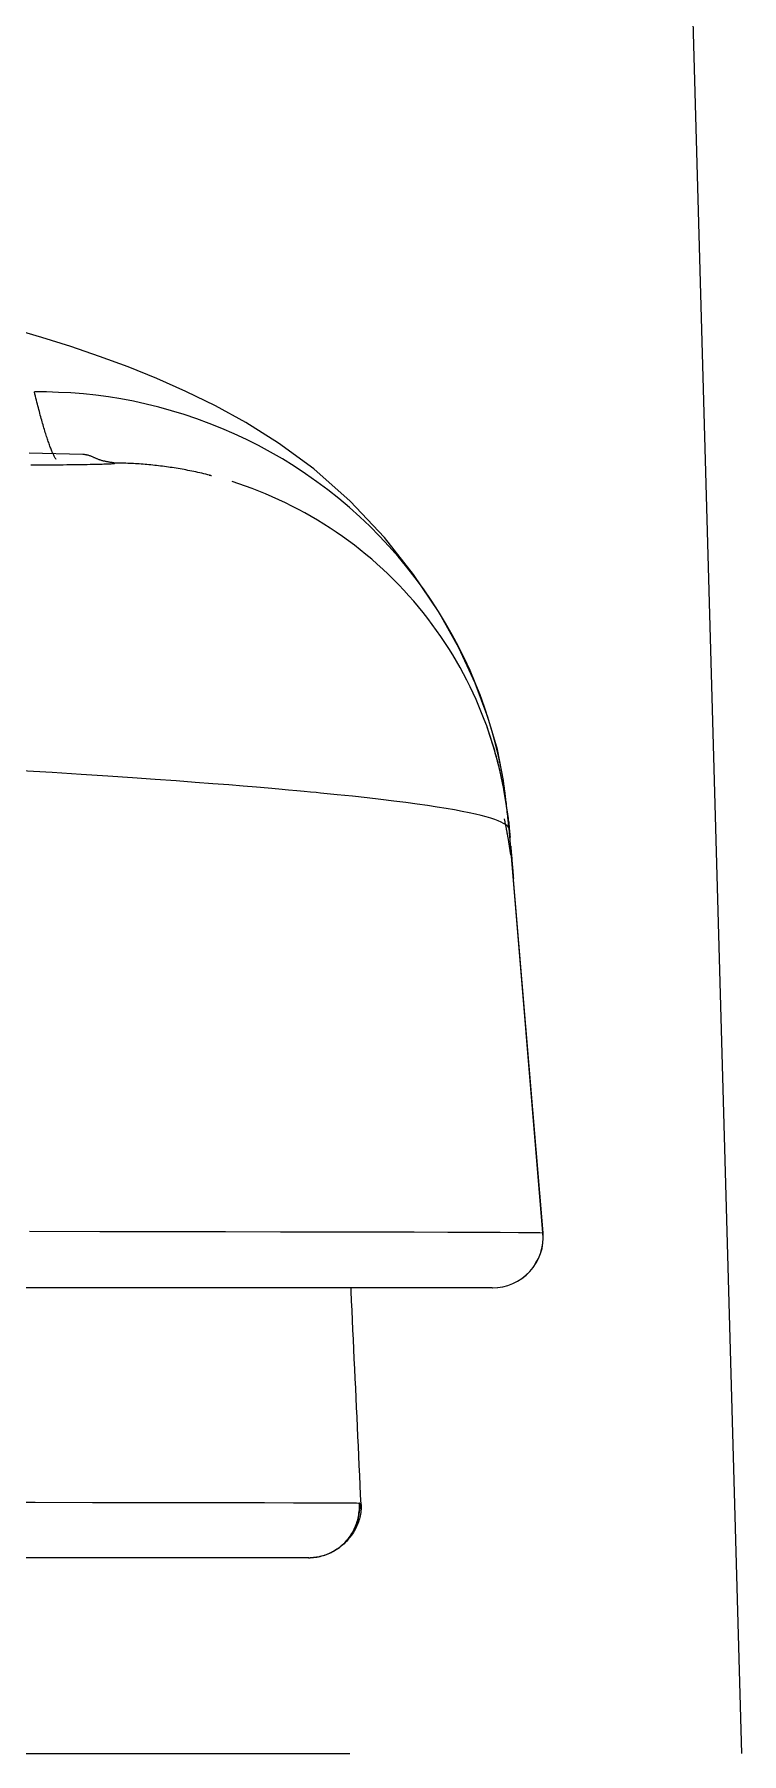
# Model space of a CAD drawing. Header units: millimetres. Extents: x 0 to 1800, y -67 to 2530.
# Drawn here: x 1587.68 to 1605.73, y 615.56 to 659.44 of the extents above; entities that cross this region are included whole.
import ezdxf

# ---------------------------------------------------------------- set-up
doc = ezdxf.new("R2010")
doc.units = ezdxf.units.MM
doc.layers.add('내부선 및 부속', color=4, linetype='Continuous')
doc.layers.add('외형선', color=3, linetype='Continuous')

msp = doc.modelspace()

# ---------------------------------------------------------------- linework, layer by layer
at = {"layer": '내부선 및 부속', "linetype": 'Continuous'}
for p, q in [((1587.87, 651.705), (1587.117, 651.926)), ((1588.608, 651.472), (1587.87, 651.705)), ((1589.338, 651.222), (1588.608, 651.472)), ((1590.068, 650.953), (1589.338, 651.222)), ((1590.802, 650.657), (1590.068, 650.953)), ((1591.545, 650.328), (1590.802, 650.657)), ((1587.984, 650.313), (1587.676, 650.313)), ((1587.689, 650.26), (1587.676, 650.313)), ((1587.702, 650.208), (1587.689, 650.26)), ((1587.715, 650.156), (1587.702, 650.208)), ((1587.728, 650.105), (1587.715, 650.156)), ((1587.74, 650.055), (1587.728, 650.105)), ((1587.753, 650.006), (1587.74, 650.055)), ((1587.766, 649.957), (1587.753, 650.006)), ((1587.778, 649.909), (1587.766, 649.957)), ((1588.295, 650.304), (1587.984, 650.313)), ((1588.609, 650.288), (1588.295, 650.304)), ((1588.926, 650.263), (1588.609, 650.288)), ((1589.244, 650.229), (1588.926, 650.263)), ((1589.564, 650.187), (1589.244, 650.229)), ((1589.885, 650.135), (1589.564, 650.187)), ((1590.208, 650.075), (1589.885, 650.135)), ((1590.531, 650.005), (1590.208, 650.075)), ((1590.854, 649.925), (1590.531, 650.005)), ((1592.299, 649.957), (1591.545, 650.328)), ((1593.072, 649.532), (1592.299, 649.957)), ((1587.79, 649.862), (1587.778, 649.909)), ((1587.803, 649.816), (1587.79, 649.862)), ((1587.815, 649.77), (1587.803, 649.816)), ((1587.827, 649.725), (1587.815, 649.77)), ((1587.839, 649.681), (1587.827, 649.725)), ((1587.851, 649.638), (1587.839, 649.681)), ((1587.863, 649.596), (1587.851, 649.638)), ((1587.874, 649.554), (1587.863, 649.596)), ((1587.886, 649.513), (1587.874, 649.554)), ((1591.177, 649.836), (1590.854, 649.925)), ((1591.499, 649.738), (1591.177, 649.836)), ((1591.821, 649.63), (1591.499, 649.738)), ((1592.141, 649.512), (1591.821, 649.63)), ((1593.904, 649.01), (1593.072, 649.532)), ((1587.898, 649.473), (1587.886, 649.513)), ((1587.909, 649.433), (1587.898, 649.473)), ((1587.921, 649.395), (1587.909, 649.433)), ((1587.932, 649.357), (1587.921, 649.395)), ((1587.943, 649.32), (1587.932, 649.357)), ((1587.954, 649.283), (1587.943, 649.32)), ((1587.965, 649.248), (1587.954, 649.283)), ((1587.976, 649.213), (1587.965, 649.248)), ((1587.987, 649.179), (1587.976, 649.213)), ((1587.998, 649.146), (1587.987, 649.179)), ((1588.009, 649.113), (1587.998, 649.146)), ((1588.019, 649.081), (1588.009, 649.113)), ((1588.03, 649.05), (1588.019, 649.081)), ((1592.459, 649.385), (1592.141, 649.512)), ((1592.776, 649.248), (1592.459, 649.385)), ((1593.089, 649.101), (1592.776, 649.248)), ((1593.399, 648.945), (1593.089, 649.101)), ((1588.916, 648.716), (1587.543, 648.752)), ((1588.041, 649.02), (1588.03, 649.05)), ((1588.051, 648.991), (1588.041, 649.02)), ((1588.061, 648.962), (1588.051, 648.991)), ((1588.072, 648.934), (1588.061, 648.962)), ((1588.082, 648.907), (1588.072, 648.934)), ((1588.092, 648.881), (1588.082, 648.907)), ((1588.102, 648.855), (1588.092, 648.881)), ((1588.112, 648.83), (1588.102, 648.855)), ((1588.122, 648.806), (1588.112, 648.83)), ((1588.132, 648.783), (1588.122, 648.806)), ((1588.142, 648.76), (1588.132, 648.783)), ((1588.152, 648.739), (1588.142, 648.76)), ((1588.162, 648.718), (1588.152, 648.739)), ((1588.171, 648.698), (1588.162, 648.718)), ((1588.181, 648.678), (1588.171, 648.698)), ((1588.191, 648.659), (1588.181, 648.678)), ((1588.2, 648.642), (1588.191, 648.659)), ((1588.209, 648.624), (1588.2, 648.642)), ((1588.937, 648.715), (1588.921, 648.716)), ((1588.953, 648.714), (1588.937, 648.715)), ((1588.97, 648.712), (1588.953, 648.714)), ((1588.986, 648.71), (1588.97, 648.712)), ((1589.002, 648.707), (1588.986, 648.71)), ((1589.018, 648.704), (1589.002, 648.707)), ((1589.034, 648.701), (1589.018, 648.704)), ((1589.05, 648.697), (1589.034, 648.701)), ((1589.066, 648.692), (1589.05, 648.697)), ((1589.082, 648.687), (1589.066, 648.692)), ((1589.098, 648.682), (1589.082, 648.687)), ((1589.114, 648.676), (1589.098, 648.682)), ((1589.13, 648.67), (1589.114, 648.676)), ((1589.145, 648.664), (1589.13, 648.67)), ((1589.161, 648.657), (1589.145, 648.664)), ((1589.176, 648.65), (1589.161, 648.657)), ((1589.191, 648.643), (1589.176, 648.65)), ((1589.205, 648.636), (1589.191, 648.643)), ((1589.22, 648.629), (1589.205, 648.636)), ((1593.706, 648.779), (1593.399, 648.945)), ((1594.009, 648.603), (1593.706, 648.779)), ((1594.808, 648.348), (1593.904, 649.01)), ((1587.586, 648.45), (1587.716, 648.451)), ((1587.716, 648.451), (1587.841, 648.452)), ((1587.841, 648.452), (1587.962, 648.453)), ((1587.962, 648.453), (1588.08, 648.454)), ((1588.08, 648.454), (1588.193, 648.455)), ((1588.193, 648.455), (1588.302, 648.456)), ((1588.219, 648.608), (1588.209, 648.624)), ((1588.228, 648.592), (1588.219, 648.608)), ((1588.302, 648.456), (1588.407, 648.457)), ((1588.407, 648.457), (1588.507, 648.458)), ((1588.507, 648.458), (1588.604, 648.459)), ((1588.604, 648.459), (1588.697, 648.461)), ((1588.697, 648.461), (1588.786, 648.462)), ((1588.786, 648.462), (1588.87, 648.463)), ((1588.87, 648.463), (1588.951, 648.464)), ((1588.951, 648.464), (1589.027, 648.465)), ((1589.027, 648.465), (1589.1, 648.467)), ((1589.1, 648.467), (1589.169, 648.468)), ((1589.169, 648.468), (1589.233, 648.469)), ((1589.235, 648.622), (1589.22, 648.629)), ((1589.233, 648.469), (1589.294, 648.47)), ((1589.251, 648.616), (1589.235, 648.622)), ((1589.266, 648.609), (1589.251, 648.616)), ((1589.281, 648.603), (1589.266, 648.609)), ((1589.296, 648.597), (1589.281, 648.603)), ((1589.294, 648.47), (1589.35, 648.472)), ((1589.312, 648.591), (1589.296, 648.597)), ((1589.327, 648.585), (1589.312, 648.591)), ((1589.343, 648.579), (1589.327, 648.585)), ((1589.359, 648.574), (1589.343, 648.579)), ((1589.35, 648.472), (1589.403, 648.473)), ((1589.375, 648.569), (1589.359, 648.574)), ((1589.391, 648.564), (1589.375, 648.569)), ((1589.407, 648.56), (1589.391, 648.564)), ((1589.403, 648.473), (1589.452, 648.475)), ((1589.423, 648.555), (1589.407, 648.56)), ((1589.44, 648.551), (1589.423, 648.555)), ((1589.457, 648.547), (1589.44, 648.551)), ((1589.452, 648.475), (1589.496, 648.476)), ((1589.475, 648.543), (1589.457, 648.547)), ((1589.492, 648.54), (1589.475, 648.543)), ((1589.509, 648.536), (1589.492, 648.54)), ((1589.496, 648.476), (1589.537, 648.478)), ((1589.525, 648.533), (1589.509, 648.536)), ((1589.542, 648.529), (1589.525, 648.533)), ((1589.537, 648.478), (1589.574, 648.479)), ((1589.559, 648.526), (1589.542, 648.529)), ((1589.576, 648.523), (1589.559, 648.526)), ((1589.574, 648.479), (1589.607, 648.481)), ((1589.592, 648.52), (1589.576, 648.523)), ((1589.609, 648.517), (1589.592, 648.52)), ((1589.607, 648.481), (1589.636, 648.482)), ((1589.626, 648.514), (1589.609, 648.517)), ((1589.642, 648.511), (1589.626, 648.514)), ((1589.636, 648.482), (1589.661, 648.484)), ((1589.658, 648.509), (1589.642, 648.511)), ((1589.674, 648.506), (1589.658, 648.509)), ((1589.661, 648.484), (1589.682, 648.485)), ((1589.69, 648.503), (1589.674, 648.506)), ((1589.682, 648.485), (1589.699, 648.487)), ((1589.706, 648.501), (1589.69, 648.503)), ((1589.699, 648.487), (1589.712, 648.489)), ((1589.721, 648.498), (1589.706, 648.501)), ((1589.712, 648.489), (1589.722, 648.491)), ((1589.769, 648.498), (1589.721, 648.498)), ((1589.727, 648.496), (1589.721, 648.498)), ((1589.722, 648.491), (1589.727, 648.493)), ((1589.729, 648.494), (1589.727, 648.496)), ((1589.727, 648.493), (1589.729, 648.494)), ((1589.817, 648.497), (1589.769, 648.498)), ((1589.866, 648.496), (1589.817, 648.497)), ((1589.914, 648.495), (1589.866, 648.496)), ((1589.963, 648.494), (1589.914, 648.495)), ((1590.011, 648.492), (1589.963, 648.494)), ((1590.06, 648.491), (1590.011, 648.492)), ((1590.108, 648.489), (1590.06, 648.491)), ((1590.157, 648.486), (1590.108, 648.489)), ((1590.206, 648.484), (1590.157, 648.486)), ((1590.255, 648.481), (1590.206, 648.484)), ((1590.304, 648.478), (1590.255, 648.481)), ((1590.353, 648.475), (1590.304, 648.478)), ((1590.402, 648.471), (1590.353, 648.475)), ((1590.451, 648.468), (1590.402, 648.471)), ((1590.5, 648.464), (1590.451, 648.468)), ((1590.55, 648.459), (1590.5, 648.464)), ((1590.599, 648.455), (1590.55, 648.459)), ((1590.649, 648.45), (1590.599, 648.455)), ((1590.698, 648.445), (1590.649, 648.45)), ((1590.748, 648.44), (1590.698, 648.445)), ((1590.797, 648.435), (1590.748, 648.44)), ((1590.847, 648.429), (1590.797, 648.435)), ((1590.896, 648.423), (1590.847, 648.429)), ((1590.946, 648.417), (1590.896, 648.423)), ((1590.996, 648.41), (1590.946, 648.417)), ((1591.046, 648.404), (1590.996, 648.41)), ((1591.096, 648.397), (1591.046, 648.404)), ((1591.146, 648.389), (1591.096, 648.397)), ((1591.196, 648.382), (1591.146, 648.389)), ((1591.246, 648.374), (1591.196, 648.382)), ((1591.296, 648.366), (1591.246, 648.374)), ((1591.346, 648.358), (1591.296, 648.366)), ((1591.396, 648.349), (1591.346, 648.358)), ((1591.446, 648.34), (1591.396, 648.349)), ((1591.496, 648.331), (1591.446, 648.34)), ((1591.546, 648.322), (1591.496, 648.331)), ((1591.597, 648.312), (1591.546, 648.322)), ((1591.647, 648.302), (1591.597, 648.312)), ((1591.697, 648.292), (1591.647, 648.302)), ((1591.747, 648.282), (1591.697, 648.292)), ((1591.798, 648.271), (1591.747, 648.282)), ((1591.848, 648.26), (1591.798, 648.271)), ((1591.898, 648.249), (1591.848, 648.26)), ((1591.949, 648.237), (1591.898, 648.249)), ((1591.999, 648.226), (1591.949, 648.237)), ((1592.049, 648.214), (1591.999, 648.226)), ((1592.1, 648.201), (1592.049, 648.214)), ((1592.15, 648.189), (1592.1, 648.201)), ((1594.307, 648.419), (1594.009, 648.603)), ((1594.6, 648.225), (1594.307, 648.419)), ((1594.888, 648.023), (1594.6, 648.225)), ((1595.738, 647.528), (1594.808, 648.348)), ((1592.146, 648.176), (1592.145, 648.176)), ((1592.145, 648.176), (1592.145, 648.176)), ((1592.145, 648.176), (1592.145, 648.175)), ((1592.145, 648.175), (1592.145, 648.175)), ((1592.145, 648.175), (1592.145, 648.175)), ((1592.147, 648.177), (1592.146, 648.177)), ((1592.146, 648.177), (1592.146, 648.176)), ((1592.146, 648.176), (1592.146, 648.176)), ((1592.148, 648.177), (1592.147, 648.177)), ((1592.147, 648.177), (1592.147, 648.177)), ((1592.149, 648.178), (1592.148, 648.177)), ((1592.148, 648.177), (1592.148, 648.177)), ((1592.15, 648.178), (1592.149, 648.178)), ((1592.2, 648.176), (1592.15, 648.189)), ((1592.151, 648.178), (1592.15, 648.178)), ((1592.15, 648.178), (1592.15, 648.178)), ((1592.152, 648.178), (1592.151, 648.178)), ((1592.153, 648.178), (1592.152, 648.178)), ((1592.154, 648.178), (1592.153, 648.178)), ((1592.153, 648.178), (1592.153, 648.178)), ((1592.155, 648.178), (1592.154, 648.178)), ((1592.156, 648.179), (1592.155, 648.178)), ((1592.157, 648.179), (1592.156, 648.179)), ((1592.158, 648.179), (1592.157, 648.179)), ((1592.159, 648.179), (1592.158, 648.179)), ((1592.16, 648.179), (1592.159, 648.179)), ((1592.161, 648.179), (1592.16, 648.179)), ((1592.163, 648.179), (1592.161, 648.179)), ((1592.164, 648.179), (1592.163, 648.179)), ((1592.165, 648.179), (1592.164, 648.179)), ((1592.166, 648.179), (1592.165, 648.179)), ((1592.168, 648.179), (1592.166, 648.179)), ((1592.169, 648.179), (1592.168, 648.179)), ((1592.17, 648.179), (1592.169, 648.179)), ((1592.172, 648.178), (1592.17, 648.179)), ((1592.173, 648.178), (1592.172, 648.178)), ((1592.175, 648.178), (1592.173, 648.178)), ((1592.176, 648.178), (1592.175, 648.178)), ((1592.178, 648.178), (1592.176, 648.178)), ((1592.18, 648.178), (1592.178, 648.178)), ((1592.181, 648.178), (1592.18, 648.178)), ((1592.183, 648.178), (1592.181, 648.178)), ((1592.185, 648.177), (1592.183, 648.178)), ((1592.187, 648.177), (1592.185, 648.177)), ((1592.189, 648.177), (1592.187, 648.177)), ((1592.191, 648.177), (1592.189, 648.177)), ((1592.193, 648.177), (1592.191, 648.177)), ((1592.195, 648.176), (1592.193, 648.177)), ((1592.197, 648.176), (1592.195, 648.176)), ((1592.199, 648.176), (1592.197, 648.176)), ((1592.201, 648.176), (1592.199, 648.176)), ((1592.894, 647.97), (1592.722, 648.026)), ((1593.066, 647.911), (1592.894, 647.97)), ((1593.238, 647.848), (1593.066, 647.911)), ((1593.409, 647.782), (1593.238, 647.848)), ((1593.579, 647.713), (1593.409, 647.782)), ((1595.171, 647.812), (1594.888, 648.023)), ((1595.447, 647.592), (1595.171, 647.812)), ((1593.749, 647.64), (1593.579, 647.713)), ((1593.917, 647.564), (1593.749, 647.64)), ((1594.085, 647.485), (1593.917, 647.564)), ((1594.252, 647.402), (1594.085, 647.485)), ((1594.418, 647.317), (1594.252, 647.402)), ((1595.717, 647.365), (1595.447, 647.592)), ((1595.981, 647.129), (1595.717, 647.365)), ((1596.61, 646.602), (1595.738, 647.528)), ((1594.582, 647.227), (1594.418, 647.317)), ((1594.745, 647.135), (1594.582, 647.227)), ((1594.907, 647.04), (1594.745, 647.135)), ((1595.068, 646.941), (1594.907, 647.04)), ((1595.226, 646.839), (1595.068, 646.941)), ((1596.237, 646.886), (1595.981, 647.129)), ((1596.485, 646.635), (1596.237, 646.886)), ((1595.383, 646.734), (1595.226, 646.839)), ((1595.539, 646.627), (1595.383, 646.734)), ((1595.692, 646.516), (1595.539, 646.627)), ((1595.844, 646.402), (1595.692, 646.516)), ((1596.726, 646.378), (1596.485, 646.635)), ((1597.358, 645.656), (1596.61, 646.602)), ((1595.993, 646.285), (1595.844, 646.402)), ((1596.14, 646.165), (1595.993, 646.285)), ((1596.286, 646.043), (1596.14, 646.165)), ((1596.429, 645.918), (1596.286, 646.043)), ((1596.959, 646.114), (1596.726, 646.378)), ((1597.183, 645.844), (1596.959, 646.114)), ((1596.569, 645.79), (1596.429, 645.918)), ((1596.707, 645.66), (1596.569, 645.79)), ((1596.843, 645.527), (1596.707, 645.66)), ((1597.399, 645.568), (1597.183, 645.844)), ((1597.989, 644.712), (1597.358, 645.656)), ((1597.606, 645.287), (1597.399, 645.568)), ((1596.976, 645.391), (1596.843, 645.527)), ((1597.107, 645.253), (1596.976, 645.391)), ((1597.235, 645.113), (1597.107, 645.253)), ((1597.804, 645), (1597.606, 645.287)), ((1597.36, 644.971), (1597.235, 645.113)), ((1597.482, 644.826), (1597.36, 644.971)), ((1597.602, 644.68), (1597.482, 644.826)), ((1597.993, 644.709), (1597.804, 645)), ((1598.509, 643.783), (1597.989, 644.712)), ((1598.173, 644.414), (1597.993, 644.709)), ((1597.718, 644.531), (1597.602, 644.68)), ((1597.832, 644.381), (1597.718, 644.531)), ((1597.942, 644.229), (1597.832, 644.381)), ((1598.344, 644.116), (1598.173, 644.414)), ((1598.05, 644.075), (1597.942, 644.229)), ((1598.154, 643.919), (1598.05, 644.075)), ((1598.256, 643.762), (1598.154, 643.919)), ((1598.505, 643.814), (1598.344, 644.116)), ((1598.656, 643.509), (1598.505, 643.814)), ((1598.354, 643.603), (1598.256, 643.762)), ((1598.449, 643.443), (1598.354, 643.603)), ((1598.541, 643.282), (1598.449, 643.443)), ((1598.927, 642.882), (1598.509, 643.783)), ((1598.798, 643.202), (1598.656, 643.509)), ((1598.629, 643.119), (1598.541, 643.282)), ((1598.715, 642.956), (1598.629, 643.119)), ((1598.797, 642.791), (1598.715, 642.956)), ((1598.93, 642.892), (1598.798, 643.202)), ((1598.876, 642.626), (1598.797, 642.791)), ((1598.952, 642.46), (1598.876, 642.626)), ((1599.254, 642.015), (1598.927, 642.882)), ((1599.053, 642.581), (1598.93, 642.892)), ((1599.166, 642.269), (1599.053, 642.581)), ((1599.024, 642.293), (1598.952, 642.46)), ((1599.093, 642.125), (1599.024, 642.293)), ((1599.159, 641.957), (1599.093, 642.125)), ((1599.27, 641.956), (1599.166, 642.269)), ((1599.222, 641.789), (1599.159, 641.957)), ((1599.24, 641.736), (1599.222, 641.789)), ((1599.24, 641.735), (1599.222, 641.789)), ((1599.259, 641.684), (1599.24, 641.736)), ((1599.259, 641.682), (1599.24, 641.735)), ((1599.496, 641.186), (1599.254, 642.015)), ((1599.277, 641.631), (1599.259, 641.684)), ((1599.277, 641.628), (1599.259, 641.682)), ((1599.364, 641.643), (1599.27, 641.956)), ((1599.295, 641.579), (1599.277, 641.631)), ((1599.295, 641.574), (1599.277, 641.628)), ((1599.449, 641.33), (1599.364, 641.643)), ((1599.312, 641.526), (1599.295, 641.579)), ((1599.312, 641.521), (1599.295, 641.574)), ((1599.33, 641.474), (1599.312, 641.526)), ((1599.329, 641.467), (1599.312, 641.521)), ((1599.346, 641.414), (1599.329, 641.467)), ((1599.346, 641.421), (1599.33, 641.474)), ((1599.363, 641.369), (1599.346, 641.421)), ((1599.363, 641.36), (1599.346, 641.414)), ((1599.379, 641.316), (1599.363, 641.369)), ((1599.379, 641.307), (1599.363, 641.36)), ((1599.395, 641.264), (1599.379, 641.316)), ((1599.396, 641.253), (1599.379, 641.307)), ((1599.411, 641.211), (1599.395, 641.264)), ((1599.411, 641.199), (1599.396, 641.253)), ((1599.426, 641.159), (1599.411, 641.211)), ((1599.427, 641.146), (1599.411, 641.199)), ((1599.525, 641.017), (1599.449, 641.33)), ((1599.65, 640.393), (1599.496, 641.186)), ((1599.441, 641.106), (1599.426, 641.159)), ((1599.442, 641.092), (1599.427, 641.146)), ((1599.456, 641.054), (1599.441, 641.106)), ((1599.457, 641.039), (1599.442, 641.092)), ((1599.471, 641.001), (1599.456, 641.054)), ((1599.472, 640.985), (1599.457, 641.039)), ((1599.485, 640.949), (1599.471, 641.001)), ((1599.486, 640.932), (1599.472, 640.985)), ((1599.499, 640.896), (1599.485, 640.949)), ((1599.5, 640.878), (1599.486, 640.932)), ((1599.512, 640.843), (1599.499, 640.896)), ((1599.514, 640.825), (1599.5, 640.878)), ((1599.526, 640.791), (1599.512, 640.843)), ((1599.528, 640.771), (1599.514, 640.825)), ((1599.592, 640.704), (1599.525, 641.017)), ((1599.538, 640.738), (1599.526, 640.791)), ((1599.541, 640.717), (1599.528, 640.771)), ((1599.551, 640.686), (1599.538, 640.738)), ((1588.133, 640.597), (1587.339, 640.645)), ((1588.87, 640.55), (1588.133, 640.597)), ((1589.551, 640.506), (1588.87, 640.55)), ((1590.18, 640.463), (1589.551, 640.506)), ((1590.759, 640.423), (1590.18, 640.463)), ((1591.292, 640.384), (1590.759, 640.423)), ((1591.781, 640.348), (1591.292, 640.384)), ((1592.228, 640.314), (1591.781, 640.348)), ((1592.636, 640.282), (1592.228, 640.314)), ((1599.554, 640.664), (1599.541, 640.717)), ((1599.563, 640.633), (1599.551, 640.686)), ((1599.567, 640.61), (1599.554, 640.664)), ((1599.576, 640.581), (1599.563, 640.633)), ((1599.579, 640.557), (1599.567, 640.61)), ((1599.587, 640.529), (1599.576, 640.581)), ((1599.591, 640.503), (1599.579, 640.557)), ((1599.599, 640.476), (1599.587, 640.529)), ((1599.603, 640.45), (1599.591, 640.503)), ((1599.65, 640.393), (1599.592, 640.704)), ((1599.61, 640.424), (1599.599, 640.476)), ((1599.615, 640.396), (1599.603, 640.45)), ((1599.621, 640.371), (1599.61, 640.424)), ((1599.626, 640.343), (1599.615, 640.396)), ((1599.631, 640.319), (1599.621, 640.371)), ((1599.637, 640.289), (1599.626, 640.343)), ((1599.642, 640.267), (1599.631, 640.319)), ((1599.653, 640.367), (1599.65, 640.393)), ((1599.657, 640.34), (1599.653, 640.367)), ((1599.66, 640.314), (1599.657, 640.34)), ((1599.664, 640.288), (1599.66, 640.314)), ((1593.008, 640.252), (1592.636, 640.282)), ((1593.344, 640.223), (1593.008, 640.252)), ((1593.647, 640.198), (1593.344, 640.223)), ((1593.92, 640.174), (1593.647, 640.198)), ((1594.162, 640.152), (1593.92, 640.174)), ((1594.377, 640.132), (1594.162, 640.152)), ((1594.565, 640.115), (1594.377, 640.132)), ((1594.728, 640.099), (1594.565, 640.115)), ((1594.866, 640.086), (1594.728, 640.099)), ((1594.98, 640.075), (1594.866, 640.086)), ((1595.401, 640.034), (1594.98, 640.075)), ((1595.797, 639.992), (1595.401, 640.034)), ((1596.171, 639.952), (1595.797, 639.992)), ((1596.522, 639.911), (1596.171, 639.952)), ((1596.851, 639.871), (1596.522, 639.911)), ((1597.159, 639.832), (1596.851, 639.871)), ((1599.648, 640.236), (1599.637, 640.289)), ((1599.652, 640.215), (1599.642, 640.267)), ((1599.659, 640.182), (1599.648, 640.236)), ((1599.661, 640.162), (1599.652, 640.215)), ((1599.669, 640.129), (1599.659, 640.182)), ((1599.671, 640.11), (1599.661, 640.162)), ((1599.667, 640.262), (1599.664, 640.288)), ((1599.67, 640.235), (1599.667, 640.262)), ((1599.679, 640.075), (1599.669, 640.129)), ((1599.674, 640.209), (1599.67, 640.235)), ((1599.68, 640.058), (1599.671, 640.11)), ((1599.677, 640.183), (1599.674, 640.209)), ((1599.68, 640.157), (1599.677, 640.183)), ((1599.688, 640.022), (1599.679, 640.075)), ((1599.683, 640.131), (1599.68, 640.157)), ((1599.689, 640.006), (1599.68, 640.058)), ((1599.687, 640.106), (1599.683, 640.131)), ((1599.69, 640.08), (1599.687, 640.106)), ((1599.698, 639.968), (1599.688, 640.022)), ((1599.697, 639.954), (1599.689, 640.006)), ((1599.693, 640.054), (1599.69, 640.08)), ((1599.696, 640.028), (1599.693, 640.054)), ((1599.699, 640.003), (1599.696, 640.028)), ((1599.706, 639.902), (1599.697, 639.954)), ((1599.707, 639.915), (1599.698, 639.968)), ((1599.703, 639.977), (1599.699, 640.003)), ((1599.706, 639.952), (1599.703, 639.977)), ((1599.709, 639.926), (1599.706, 639.952)), ((1599.714, 639.85), (1599.706, 639.902)), ((1599.715, 639.861), (1599.707, 639.915)), ((1599.712, 639.901), (1599.709, 639.926)), ((1599.715, 639.876), (1599.712, 639.901)), ((1599.718, 639.85), (1599.715, 639.876)), ((1599.724, 639.808), (1599.715, 639.861)), ((1597.446, 639.793), (1597.159, 639.832)), ((1597.713, 639.755), (1597.446, 639.793)), ((1597.961, 639.717), (1597.713, 639.755)), ((1598.191, 639.68), (1597.961, 639.717)), ((1598.402, 639.643), (1598.191, 639.68)), ((1598.596, 639.607), (1598.402, 639.643)), ((1598.773, 639.571), (1598.596, 639.607)), ((1598.934, 639.535), (1598.773, 639.571)), ((1599.079, 639.501), (1598.934, 639.535)), ((1599.209, 639.466), (1599.079, 639.501)), ((1599.324, 639.432), (1599.209, 639.466)), ((1599.426, 639.399), (1599.324, 639.432)), ((1599.677, 639.401), (1599.673, 639.42)), ((1599.721, 639.798), (1599.714, 639.85)), ((1599.721, 639.825), (1599.718, 639.85)), ((1599.724, 639.8), (1599.721, 639.825)), ((1599.729, 639.746), (1599.721, 639.798)), ((1599.732, 639.754), (1599.724, 639.808)), ((1599.727, 639.775), (1599.724, 639.8)), ((1599.73, 639.75), (1599.727, 639.775)), ((1599.736, 639.695), (1599.729, 639.746)), ((1599.732, 639.725), (1599.73, 639.75)), ((1599.74, 639.701), (1599.732, 639.754)), ((1599.735, 639.7), (1599.732, 639.725)), ((1599.738, 639.675), (1599.735, 639.7)), ((1599.743, 639.643), (1599.736, 639.695)), ((1599.741, 639.651), (1599.738, 639.675)), ((1599.748, 639.647), (1599.74, 639.701)), ((1599.744, 639.626), (1599.741, 639.651)), ((1599.749, 639.591), (1599.743, 639.643)), ((1599.747, 639.601), (1599.744, 639.626)), ((1599.749, 639.577), (1599.747, 639.601)), ((1599.755, 639.594), (1599.748, 639.647)), ((1599.756, 639.54), (1599.749, 639.591)), ((1599.752, 639.552), (1599.749, 639.577)), ((1599.755, 639.528), (1599.752, 639.552)), ((1599.762, 639.54), (1599.755, 639.594)), ((1599.758, 639.503), (1599.755, 639.528)), ((1599.762, 639.488), (1599.756, 639.54)), ((1599.76, 639.479), (1599.758, 639.503)), ((1599.763, 639.455), (1599.76, 639.479)), ((1599.769, 639.487), (1599.762, 639.54)), ((1599.767, 639.437), (1599.762, 639.488)), ((1599.766, 639.43), (1599.763, 639.455)), ((1599.768, 639.406), (1599.766, 639.43)), ((1599.773, 639.385), (1599.767, 639.437)), ((1599.775, 639.433), (1599.769, 639.487)), ((1599.781, 639.38), (1599.775, 639.433)), ((1599.514, 639.366), (1599.426, 639.399)), ((1599.59, 639.334), (1599.514, 639.366)), ((1599.653, 639.302), (1599.59, 639.334)), ((1599.704, 639.271), (1599.653, 639.302)), ((1599.682, 639.383), (1599.677, 639.401)), ((1599.686, 639.364), (1599.682, 639.383)), ((1599.69, 639.346), (1599.686, 639.364)), ((1599.693, 639.327), (1599.69, 639.346)), ((1599.697, 639.308), (1599.693, 639.327)), ((1599.701, 639.29), (1599.697, 639.308)), ((1599.705, 639.271), (1599.701, 639.29)), ((1599.744, 639.24), (1599.704, 639.271)), ((1599.709, 639.253), (1599.705, 639.271)), ((1599.713, 639.234), (1599.709, 639.253)), ((1599.716, 639.215), (1599.713, 639.234)), ((1599.72, 639.197), (1599.716, 639.215)), ((1599.724, 639.178), (1599.72, 639.197)), ((1599.727, 639.16), (1599.724, 639.178)), ((1599.731, 639.141), (1599.727, 639.16)), ((1599.735, 639.123), (1599.731, 639.141)), ((1599.738, 639.104), (1599.735, 639.123)), ((1599.742, 639.085), (1599.738, 639.104)), ((1599.745, 639.067), (1599.742, 639.085)), ((1599.773, 639.21), (1599.744, 639.24)), ((1599.749, 639.048), (1599.745, 639.067)), ((1599.752, 639.03), (1599.749, 639.048)), ((1599.756, 639.011), (1599.752, 639.03)), ((1599.759, 638.993), (1599.756, 639.011)), ((1599.762, 638.974), (1599.759, 638.993)), ((1599.771, 639.382), (1599.768, 639.406)), ((1599.773, 639.358), (1599.771, 639.382)), ((1599.778, 639.334), (1599.773, 639.385)), ((1599.776, 639.334), (1599.773, 639.358)), ((1599.792, 639.18), (1599.773, 639.21)), ((1599.778, 639.31), (1599.776, 639.334)), ((1599.783, 639.283), (1599.778, 639.334)), ((1599.781, 639.286), (1599.778, 639.31)), ((1599.787, 639.326), (1599.781, 639.38)), ((1599.783, 639.263), (1599.781, 639.286)), ((1599.802, 639.118), (1599.782, 639.366)), ((1599.782, 639.366), (1599.782, 639.36)), ((1599.782, 639.36), (1599.783, 639.355)), ((1599.783, 639.355), (1599.783, 639.349)), ((1599.783, 639.349), (1599.783, 639.344)), ((1599.783, 639.344), (1599.784, 639.338)), ((1599.788, 639.231), (1599.783, 639.283)), ((1599.786, 639.239), (1599.783, 639.263)), ((1599.784, 639.338), (1599.784, 639.333)), ((1599.784, 639.333), (1599.785, 639.327)), ((1599.785, 639.327), (1599.785, 639.322)), ((1599.785, 639.322), (1599.786, 639.317)), ((1599.786, 639.317), (1599.786, 639.311)), ((1599.786, 639.311), (1599.787, 639.306)), ((1599.788, 639.215), (1599.786, 639.239)), ((1599.793, 639.273), (1599.787, 639.326)), ((1599.787, 639.306), (1599.787, 639.301)), ((1599.787, 639.301), (1599.788, 639.295)), ((1599.788, 639.295), (1599.788, 639.29)), ((1599.788, 639.29), (1599.788, 639.285)), ((1599.788, 639.285), (1599.789, 639.279)), ((1599.792, 639.18), (1599.788, 639.231)), ((1599.791, 639.192), (1599.788, 639.215)), ((1599.789, 639.279), (1599.789, 639.274)), ((1599.789, 639.274), (1599.79, 639.269)), ((1599.79, 639.269), (1599.79, 639.263)), ((1599.79, 639.263), (1599.791, 639.258)), ((1599.791, 639.258), (1599.791, 639.253)), ((1599.791, 639.253), (1599.792, 639.247)), ((1599.793, 639.168), (1599.791, 639.192)), ((1599.792, 639.247), (1599.792, 639.242)), ((1599.792, 639.242), (1599.792, 639.237)), ((1599.792, 639.237), (1599.793, 639.232)), ((1600.659, 628.852), (1599.792, 639.181)), ((1599.793, 639.176), (1599.792, 639.181)), ((1599.798, 639.219), (1599.793, 639.273)), ((1599.793, 639.232), (1599.793, 639.226)), ((1599.793, 639.226), (1599.794, 639.221)), ((1599.795, 639.171), (1599.793, 639.176)), ((1599.796, 639.145), (1599.793, 639.168)), ((1599.794, 639.221), (1599.794, 639.216)), ((1599.794, 639.216), (1599.795, 639.211)), ((1599.795, 639.211), (1599.795, 639.206)), ((1599.795, 639.206), (1599.796, 639.2)), ((1599.796, 639.166), (1599.795, 639.171)), ((1599.796, 639.2), (1599.796, 639.195)), ((1599.796, 639.195), (1599.796, 639.19)), ((1599.796, 639.19), (1599.797, 639.185)), ((1599.797, 639.16), (1599.796, 639.166)), ((1599.797, 639.185), (1599.797, 639.18)), ((1599.797, 639.18), (1599.798, 639.175)), ((1599.798, 639.155), (1599.797, 639.16)), ((1599.804, 639.166), (1599.798, 639.219)), ((1599.798, 639.175), (1599.798, 639.17)), ((1599.798, 639.17), (1599.799, 639.164)), ((1599.8, 639.15), (1599.798, 639.155)), ((1599.799, 639.164), (1599.799, 639.159)), ((1599.799, 639.159), (1599.799, 639.154)), ((1599.799, 639.154), (1599.8, 639.149)), ((1599.801, 639.145), (1599.8, 639.15)), ((1599.8, 639.149), (1599.8, 639.144)), ((1599.8, 639.144), (1599.801, 639.139)), ((1599.802, 639.14), (1599.801, 639.145)), ((1599.801, 639.139), (1599.801, 639.134)), ((1599.801, 639.134), (1599.802, 639.129)), ((1599.803, 639.135), (1599.802, 639.14)), ((1599.802, 639.129), (1599.802, 639.124)), ((1599.802, 639.124), (1599.802, 639.119)), ((1599.802, 639.119), (1599.803, 639.114)), ((1599.804, 639.13), (1599.803, 639.135)), ((1599.803, 639.114), (1599.803, 639.109)), ((1599.803, 639.109), (1599.804, 639.104)), ((1599.808, 639.112), (1599.804, 639.166)), ((1599.805, 639.125), (1599.804, 639.13)), ((1599.806, 639.121), (1599.805, 639.125)), ((1599.807, 639.116), (1599.806, 639.121)), ((1599.808, 639.111), (1599.807, 639.116)), ((1599.809, 639.106), (1599.808, 639.111)), ((1599.81, 639.101), (1599.809, 639.106)), ((1599.811, 639.096), (1599.81, 639.101)), ((1599.811, 639.091), (1599.811, 639.096)), ((1599.812, 639.086), (1599.811, 639.091)), ((1599.813, 639.081), (1599.812, 639.086)), ((1599.814, 639.076), (1599.813, 639.081)), ((1599.815, 639.071), (1599.814, 639.076)), ((1599.815, 639.066), (1599.815, 639.071)), ((1599.816, 639.062), (1599.815, 639.066)), ((1599.817, 639.057), (1599.816, 639.062)), ((1599.817, 639.052), (1599.817, 639.057)), ((1599.818, 639.047), (1599.817, 639.052)), ((1599.818, 639.042), (1599.818, 639.047)), ((1599.819, 639.037), (1599.818, 639.042)), ((1599.82, 639.032), (1599.819, 639.037)), ((1599.82, 639.028), (1599.82, 639.032)), ((1599.821, 639.023), (1599.82, 639.028)), ((1599.821, 639.018), (1599.821, 639.023)), ((1599.822, 639.013), (1599.821, 639.018)), ((1599.822, 639.008), (1599.822, 639.013)), ((1599.823, 639.004), (1599.822, 639.008)), ((1599.823, 638.999), (1599.823, 639.004)), ((1599.823, 638.994), (1599.823, 638.999)), ((1599.824, 638.989), (1599.823, 638.994)), ((1599.824, 638.984), (1599.824, 638.989)), ((1599.825, 638.98), (1599.824, 638.984)), ((1599.766, 638.956), (1599.762, 638.974)), ((1599.769, 638.937), (1599.766, 638.956)), ((1599.772, 638.919), (1599.769, 638.937)), ((1599.775, 638.9), (1599.772, 638.919)), ((1599.778, 638.882), (1599.775, 638.9)), ((1599.782, 638.863), (1599.778, 638.882)), ((1599.785, 638.845), (1599.782, 638.863)), ((1599.788, 638.826), (1599.785, 638.845)), ((1599.791, 638.808), (1599.788, 638.826)), ((1599.794, 638.789), (1599.791, 638.808)), ((1599.797, 638.771), (1599.794, 638.789)), ((1599.8, 638.752), (1599.797, 638.771)), ((1599.803, 638.734), (1599.8, 638.752)), ((1599.806, 638.715), (1599.803, 638.734)), ((1599.808, 638.697), (1599.806, 638.715)), ((1599.811, 638.678), (1599.808, 638.697)), ((1599.814, 638.66), (1599.811, 638.678)), ((1599.817, 638.642), (1599.814, 638.66)), ((1599.82, 638.623), (1599.817, 638.642)), ((1599.822, 638.605), (1599.82, 638.623)), ((1599.825, 638.586), (1599.822, 638.605)), ((1599.825, 638.975), (1599.825, 638.98)), ((1599.825, 638.97), (1599.825, 638.975)), ((1599.826, 638.965), (1599.825, 638.97)), ((1599.828, 638.568), (1599.825, 638.586)), ((1599.826, 638.96), (1599.826, 638.965)), ((1599.826, 638.956), (1599.826, 638.96)), ((1599.827, 638.951), (1599.826, 638.956)), ((1599.827, 638.946), (1599.827, 638.951)), ((1599.827, 638.941), (1599.827, 638.946)), ((1599.828, 638.937), (1599.827, 638.941)), ((1599.83, 638.55), (1599.828, 638.568)), ((1599.833, 638.531), (1599.83, 638.55)), ((1599.847, 638.585), (1599.835, 638.724)), ((1599.836, 638.72), (1599.838, 638.694)), ((1599.838, 638.694), (1599.84, 638.668)), ((1599.84, 638.668), (1599.842, 638.643)), ((1599.842, 638.643), (1599.844, 638.618)), ((1599.844, 638.618), (1599.846, 638.593)), ((1599.846, 638.593), (1599.849, 638.569)), ((1599.849, 638.569), (1599.85, 638.545)), ((1599.85, 638.545), (1599.852, 638.522)), ((1599.835, 638.513), (1599.833, 638.531)), ((1599.838, 638.494), (1599.835, 638.513)), ((1599.852, 638.522), (1599.854, 638.499)), ((1599.854, 638.499), (1599.856, 638.477)), ((1599.856, 638.477), (1599.858, 638.454)), ((1599.858, 638.454), (1599.86, 638.433)), ((1599.86, 638.433), (1599.862, 638.411)), ((1599.862, 638.411), (1599.863, 638.39)), ((1599.863, 638.39), (1599.865, 638.37)), ((1599.865, 638.37), (1599.867, 638.349)), ((1600.664, 628.852), (1599.865, 638.369)), ((1599.867, 638.349), (1599.868, 638.329)), ((1599.868, 638.329), (1599.87, 638.31)), ((1599.87, 638.31), (1599.872, 638.291)), ((1599.872, 638.291), (1599.873, 638.272)), ((1599.873, 638.272), (1599.875, 638.254)), ((1599.875, 638.254), (1599.876, 638.236)), ((1599.876, 638.236), (1599.878, 638.218)), ((1599.878, 638.218), (1599.879, 638.201)), ((1599.879, 638.201), (1599.88, 638.184)), ((1599.88, 638.184), (1599.882, 638.168)), ((1599.882, 638.168), (1599.883, 638.152)), ((1599.883, 638.152), (1599.884, 638.136)), ((1599.884, 638.136), (1599.886, 638.121)), ((1599.886, 638.121), (1599.887, 638.106)), ((1599.887, 638.106), (1599.888, 638.092)), ((1599.888, 638.092), (1599.889, 638.078)), ((1599.889, 638.078), (1599.89, 638.064)), ((1599.89, 638.064), (1599.891, 638.051)), ((1599.891, 638.051), (1599.892, 638.038)), ((1599.892, 638.038), (1599.893, 638.026)), ((1599.893, 638.026), (1599.894, 638.014)), ((1599.894, 638.014), (1599.895, 638.002)), ((1599.895, 638.002), (1599.896, 637.991)), ((1599.896, 637.991), (1599.897, 637.98)), ((1599.897, 637.98), (1599.898, 637.97)), ((1599.898, 637.97), (1599.899, 637.959)), ((1599.899, 637.959), (1599.9, 637.95)), ((1599.9, 637.95), (1599.9, 637.941)), ((1599.9, 637.941), (1599.901, 637.932)), ((1599.901, 637.932), (1599.902, 637.923)), ((1599.902, 637.923), (1599.902, 637.915)), ((1599.902, 637.915), (1599.903, 637.907)), ((1599.903, 637.907), (1599.904, 637.9)), ((1599.904, 637.9), (1599.904, 637.893)), ((1587.551, 628.89), (1589.35, 628.887)), ((1589.35, 628.887), (1591.018, 628.884)), ((1591.018, 628.884), (1592.554, 628.882)), ((1592.554, 628.882), (1593.957, 628.879)), ((1593.957, 628.879), (1595.227, 628.876)), ((1595.227, 628.876), (1596.365, 628.874)), ((1596.365, 628.874), (1597.367, 628.871)), ((1597.367, 628.871), (1598.234, 628.868)), ((1598.234, 628.868), (1598.966, 628.865)), ((1598.966, 628.865), (1599.564, 628.863)), ((1599.564, 628.863), (1600.031, 628.86)), ((1600.031, 628.86), (1600.368, 628.857)), ((1600.368, 628.857), (1600.577, 628.854)), ((1600.577, 628.854), (1600.659, 628.852)), ((1588.242, 627.443), (1586.47, 627.443)), ((1589.883, 627.443), (1588.242, 627.443)), ((1591.392, 627.443), (1589.883, 627.443)), ((1592.769, 627.443), (1591.392, 627.443)), ((1594.016, 627.443), (1592.769, 627.443)), ((1595.131, 627.443), (1594.016, 627.443)), ((1596.115, 627.443), (1595.131, 627.443)), ((1595.763, 627.361), (1595.759, 627.443)), ((1595.774, 627.114), (1595.763, 627.361)), ((1596.968, 627.443), (1596.115, 627.443)), ((1597.689, 627.443), (1596.968, 627.443)), ((1598.28, 627.443), (1597.689, 627.443)), ((1598.741, 627.443), (1598.28, 627.443)), ((1598.475, 627.443), (1598.478, 627.443)), ((1599.075, 627.443), (1598.741, 627.443)), ((1599.282, 627.443), (1599.075, 627.443)), ((1599.363, 627.443), (1599.282, 627.443)), ((1595.786, 626.866), (1595.774, 627.114)), ((1595.797, 626.619), (1595.786, 626.866)), ((1595.809, 626.371), (1595.797, 626.619)), ((1595.82, 626.124), (1595.809, 626.371)), ((1595.832, 625.876), (1595.82, 626.124)), ((1595.843, 625.629), (1595.832, 625.876)), ((1595.855, 625.381), (1595.843, 625.629)), ((1595.867, 625.134), (1595.855, 625.381)), ((1595.878, 624.886), (1595.867, 625.134)), ((1595.89, 624.639), (1595.878, 624.886)), ((1595.901, 624.391), (1595.89, 624.639)), ((1595.913, 624.144), (1595.901, 624.391)), ((1595.924, 623.896), (1595.913, 624.144)), ((1595.936, 623.648), (1595.924, 623.896)), ((1595.947, 623.401), (1595.936, 623.648)), ((1595.959, 623.153), (1595.947, 623.401)), ((1595.97, 622.906), (1595.959, 623.153)), ((1595.982, 622.658), (1595.97, 622.906)), ((1595.993, 622.411), (1595.982, 622.658)), ((1596.005, 622.163), (1595.993, 622.411)), ((1586.09, 621.973), (1587.699, 621.971)), ((1587.699, 621.971), (1589.159, 621.969)), ((1589.159, 621.969), (1590.473, 621.967)), ((1590.473, 621.967), (1591.642, 621.966)), ((1591.642, 621.966), (1592.667, 621.964)), ((1592.667, 621.964), (1593.55, 621.962)), ((1593.55, 621.962), (1594.294, 621.96)), ((1594.294, 621.96), (1594.901, 621.959)), ((1594.901, 621.959), (1595.372, 621.957)), ((1595.372, 621.957), (1595.704, 621.955)), ((1595.704, 621.955), (1595.897, 621.953)), ((1595.897, 621.953), (1595.971, 621.951)), ((1595.928, 621.412), (1596.013, 621.925)), ((1595.973, 621.95), (1595.97, 621.948)), ((1595.973, 621.905), (1595.97, 621.948)), ((1595.97, 621.948), (1595.972, 621.947)), ((1595.971, 621.951), (1595.973, 621.95)), ((1595.972, 621.947), (1595.974, 621.947)), ((1595.973, 621.863), (1595.973, 621.905)), ((1595.974, 621.947), (1595.976, 621.946)), ((1595.976, 621.946), (1595.978, 621.945)), ((1595.978, 621.945), (1595.98, 621.945)), ((1595.98, 621.945), (1595.981, 621.944)), ((1595.981, 621.944), (1595.981, 621.943)), ((1595.981, 621.943), (1595.982, 621.943)), ((1595.982, 621.943), (1595.982, 621.942)), ((1595.982, 621.942), (1595.983, 621.942)), ((1595.983, 621.942), (1595.983, 621.941)), ((1595.983, 621.941), (1595.984, 621.94)), ((1595.984, 621.94), (1595.985, 621.94)), ((1595.985, 621.94), (1595.985, 621.939)), ((1595.985, 621.939), (1595.986, 621.938)), ((1595.986, 621.938), (1595.987, 621.938)), ((1595.987, 621.938), (1595.988, 621.937)), ((1595.988, 621.937), (1595.989, 621.936)), ((1595.989, 621.936), (1595.99, 621.936)), ((1595.99, 621.936), (1595.991, 621.935)), ((1595.991, 621.935), (1595.992, 621.934)), ((1595.992, 621.934), (1595.993, 621.934)), ((1595.993, 621.934), (1595.993, 621.933)), ((1595.993, 621.933), (1595.994, 621.933)), ((1595.994, 621.933), (1595.995, 621.932)), ((1595.995, 621.932), (1595.996, 621.931)), ((1595.996, 621.931), (1595.997, 621.931)), ((1595.997, 621.931), (1595.998, 621.93)), ((1595.998, 621.93), (1595.999, 621.929)), ((1595.999, 621.929), (1596, 621.929)), ((1596, 621.929), (1596, 621.928)), ((1596, 621.928), (1596.001, 621.927)), ((1596.001, 621.927), (1596.002, 621.927)), ((1596.002, 621.927), (1596.003, 621.926)), ((1596.003, 621.926), (1596.004, 621.926)), ((1596.004, 621.926), (1596.005, 621.925)), ((1596.017, 621.916), (1596.005, 622.163)), ((1596.005, 621.925), (1596.005, 621.924)), ((1596.005, 621.924), (1596.006, 621.924)), ((1596.006, 621.924), (1596.007, 621.923)), ((1596.007, 621.923), (1596.008, 621.922)), ((1596.008, 621.922), (1596.009, 621.922)), ((1596.009, 621.922), (1596.01, 621.921)), ((1596.01, 621.921), (1596.011, 621.92)), ((1596.011, 621.92), (1596.011, 621.92)), ((1596.011, 621.92), (1596.012, 621.919)), ((1596.012, 621.919), (1596.013, 621.918)), ((1596.013, 621.918), (1596.014, 621.918)), ((1596.014, 621.918), (1596.015, 621.917)), ((1596.015, 621.917), (1596.016, 621.917)), ((1596.016, 621.917), (1596.017, 621.916)), ((1596.017, 621.916), (1596.018, 621.874)), ((1596.018, 621.874), (1596.017, 621.832)), ((1595.891, 621.404), (1595.905, 621.444)), ((1595.905, 621.444), (1595.918, 621.485)), ((1595.918, 621.485), (1595.929, 621.526)), ((1595.933, 621.426), (1595.918, 621.388)), ((1595.929, 621.526), (1595.94, 621.567)), ((1595.948, 621.465), (1595.933, 621.426)), ((1595.94, 621.567), (1595.949, 621.609)), ((1595.961, 621.505), (1595.948, 621.465)), ((1595.949, 621.609), (1595.956, 621.651)), ((1595.956, 621.651), (1595.962, 621.693)), ((1595.973, 621.545), (1595.961, 621.505)), ((1595.962, 621.693), (1595.967, 621.735)), ((1595.967, 621.735), (1595.971, 621.778)), ((1595.971, 621.778), (1595.973, 621.82)), ((1595.973, 621.82), (1595.973, 621.863)), ((1595.984, 621.585), (1595.973, 621.545)), ((1595.993, 621.625), (1595.984, 621.585)), ((1596.001, 621.666), (1595.993, 621.625)), ((1596.007, 621.707), (1596.001, 621.666)), ((1596.012, 621.749), (1596.007, 621.707)), ((1596.015, 621.79), (1596.012, 621.749)), ((1596.017, 621.832), (1596.015, 621.79)), ((1595.626, 620.971), (1595.655, 621.002)), ((1595.669, 621.002), (1595.641, 620.972)), ((1595.655, 621.002), (1595.682, 621.035)), ((1595.697, 621.034), (1595.669, 621.002)), ((1595.682, 621.035), (1595.708, 621.068)), ((1595.724, 621.066), (1595.697, 621.034)), ((1595.708, 621.068), (1595.733, 621.103)), ((1595.75, 621.099), (1595.724, 621.066)), ((1595.733, 621.103), (1595.757, 621.138)), ((1595.774, 621.133), (1595.75, 621.099)), ((1595.757, 621.138), (1595.78, 621.174)), ((1595.798, 621.168), (1595.774, 621.133)), ((1595.78, 621.174), (1595.801, 621.211)), ((1595.821, 621.203), (1595.798, 621.168)), ((1595.801, 621.211), (1595.822, 621.248)), ((1595.842, 621.239), (1595.821, 621.203)), ((1595.822, 621.248), (1595.841, 621.286)), ((1595.841, 621.286), (1595.859, 621.325)), ((1595.863, 621.275), (1595.842, 621.239)), ((1595.859, 621.325), (1595.875, 621.364)), ((1595.882, 621.312), (1595.863, 621.275)), ((1595.875, 621.364), (1595.891, 621.404)), ((1595.901, 621.35), (1595.882, 621.312)), ((1595.918, 621.388), (1595.901, 621.35)), ((1587.98, 620.556), (1586.536, 620.556)), ((1589.265, 620.556), (1587.98, 620.556)), ((1590.413, 620.556), (1589.265, 620.556)), ((1591.424, 620.556), (1590.413, 620.556)), ((1592.298, 620.556), (1591.424, 620.556)), ((1593.035, 620.556), (1592.298, 620.556)), ((1593.63, 620.556), (1593.035, 620.556)), ((1594.08, 620.556), (1593.63, 620.556)), ((1594.404, 620.556), (1594.08, 620.556)), ((1594.599, 620.556), (1594.404, 620.556)), ((1594.675, 620.556), (1594.599, 620.556)), ((1594.684, 620.556), (1594.675, 620.556)), ((1594.677, 620.556), (1594.72, 620.556)), ((1594.677, 620.556), (1594.684, 620.556)), ((1594.756, 620.556), (1594.714, 620.556)), ((1594.72, 620.556), (1594.762, 620.559)), ((1594.798, 620.558), (1594.756, 620.556)), ((1594.762, 620.559), (1594.805, 620.562)), ((1594.839, 620.562), (1594.798, 620.558)), ((1594.805, 620.562), (1594.847, 620.568)), ((1594.881, 620.567), (1594.839, 620.562)), ((1594.847, 620.568), (1594.889, 620.574)), ((1594.922, 620.574), (1594.881, 620.567)), ((1594.889, 620.574), (1594.931, 620.582)), ((1594.963, 620.582), (1594.922, 620.574)), ((1594.931, 620.582), (1594.973, 620.592)), ((1595.003, 620.592), (1594.963, 620.582)), ((1594.973, 620.592), (1595.014, 620.602)), ((1595.043, 620.603), (1595.003, 620.592)), ((1595.014, 620.602), (1595.055, 620.614)), ((1595.083, 620.615), (1595.043, 620.603)), ((1595.055, 620.614), (1595.095, 620.627)), ((1595.122, 620.629), (1595.083, 620.615)), ((1595.095, 620.627), (1595.135, 620.642)), ((1595.161, 620.644), (1595.122, 620.629)), ((1595.135, 620.642), (1595.175, 620.658)), ((1595.199, 620.66), (1595.161, 620.644)), ((1595.175, 620.658), (1595.214, 620.675)), ((1595.237, 620.677), (1595.199, 620.66)), ((1595.214, 620.675), (1595.253, 620.693)), ((1595.274, 620.696), (1595.237, 620.677)), ((1595.253, 620.693), (1595.29, 620.713)), ((1595.311, 620.716), (1595.274, 620.696)), ((1595.29, 620.713), (1595.328, 620.734)), ((1595.347, 620.737), (1595.311, 620.716)), ((1595.328, 620.734), (1595.364, 620.756)), ((1595.383, 620.759), (1595.347, 620.737)), ((1595.364, 620.756), (1595.4, 620.779)), ((1595.418, 620.782), (1595.383, 620.759)), ((1595.4, 620.779), (1595.435, 620.803)), ((1595.452, 620.806), (1595.418, 620.782)), ((1595.435, 620.803), (1595.469, 620.828)), ((1595.485, 620.831), (1595.452, 620.806)), ((1595.469, 620.828), (1595.502, 620.855)), ((1595.518, 620.857), (1595.485, 620.831)), ((1595.502, 620.855), (1595.535, 620.882)), ((1595.55, 620.885), (1595.518, 620.857)), ((1595.535, 620.882), (1595.566, 620.911)), ((1595.581, 620.913), (1595.55, 620.885)), ((1595.566, 620.911), (1595.597, 620.94)), ((1595.611, 620.942), (1595.581, 620.913)), ((1595.597, 620.94), (1595.626, 620.971)), ((1595.641, 620.972), (1595.611, 620.942))]:
    msp.add_line(p, q, dxfattribs=at)
at = {"layer": '내부선 및 부속', "lineweight": 18}
msp.add_line((1215.73, 615.556), (1595.73, 615.556), dxfattribs=at)
at = {"layer": '내부선 및 부속', "linetype": 'Continuous'}
for centre, major_axis, ratio, start_param, end_param in [((1599.363, 628.743), (0, 1.3), 0.999997, 3.141593, 4.796103), ((1599.368, 628.743), (0, -1.3), 1, 0, 1.654511)]:
    msp.add_ellipse(centre, major_axis=major_axis, ratio=ratio, start_param=start_param, end_param=end_param, dxfattribs=at)
at = {"layer": '외형선'}
msp.add_line((1600.728, 793.196), (1605.73, 615.556), dxfattribs=at)

doc.saveas('drawing.dxf')
